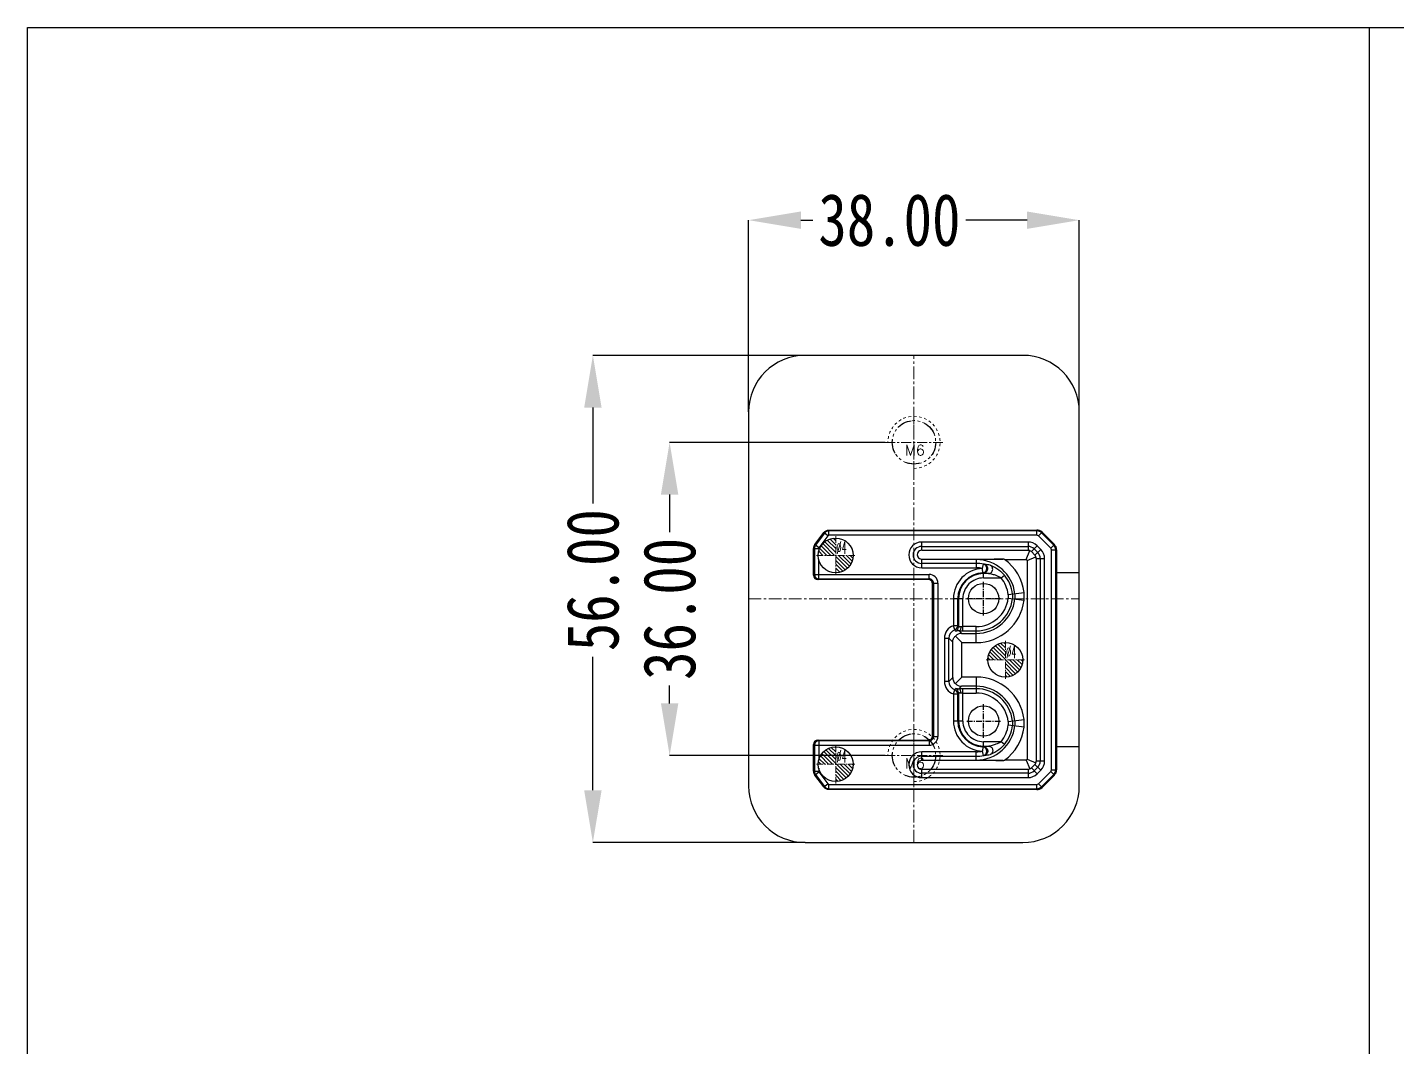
# Model space of a CAD drawing. Header units: millimetres. Extents: x -174 to 1895, y -261 to 458.
# Drawn here: x 510.7 to 668, y 220.2 to 337.4 of the extents above; entities that cross this region are included whole.
import ezdxf

# ---------------------------------------------------------------- set-up
doc = ezdxf.new("R2010")
doc.units = ezdxf.units.MM
doc.header["$LTSCALE"] = 16.335
doc.header["$PDMODE"] = 3
doc.header["$PDSIZE"] = 0.3125
doc.linetypes.add('CENTER', pattern=[0.6, 0.375, -0.075, 0.075, -0.075])
doc.linetypes.add('HIDDEN', pattern=[0.2, 0.1, -0.1])
doc.layers.get('0').update_dxf_attribs({"linetype": 'CONTINUOUS'})
doc.layers.get('Defpoints').update_dxf_attribs({"linetype": 'CONTINUOUS'})
for name, color, linetype, lineweight in [('center', 1, 'CENTER', 9), ('epin', 13, 'CONTINUOUS', 9), ('screw', 33, 'CONTINUOUS', 13)]:
    doc.layers.add(name, color=color, linetype=linetype, lineweight=lineweight)
doc.layers.add('DEFAULT_2', color=8, linetype='HIDDEN')
doc.styles.get("Standard").update_dxf_attribs({"font": 'txt', "width": 0.8})
doc.styles.add('TXT', font='txt.shx', dxfattribs={"bigfont": 'gbcbig.shx'})
doc.styles.add('TXT05', font='txt.shx', dxfattribs={"width": 0.5, "bigfont": 'gbcbig.shx'})
doc.dimstyles.get("Standard").update_dxf_attribs({"dimtxt": 0.15625, "dimasz": 0.1875, "dimexe": 0.125, "dimexo": 0.0625, "dimtad": 0, "dimtih": 1, "dimtoh": 1, "dimdsep": 46, "dimtxsty": 'Standard', "dimcen": 0.09, "dimadec": 0, "dimazin": 0, "dimtp": 0.01, "dimtm": 0.01, "dimtfac": 1, "dimtofl": 0, "dimtmove": 0, "dimatfit": 3, "dimfxl": 0, "dimtolj": 1, "dimarcsym": 0})

# ---------------------------------------------------------------- blocks, each defined once
blk = doc.blocks.new('screw_m6_g')
at = {"layer": 'screw', "color": 1, "linetype": 'CENTER', "ltscale": 0.186593}
for p, q in [((0, -3.3), (0, 3.3)), ((-3.3, 0), (3.3, 0))]:
    blk.add_line(p, q, dxfattribs=at)
at = {"layer": 'screw', "linetype": 'HIDDEN', "ltscale": 0.186593}
blk.add_circle((0, 0), 2.5, dxfattribs=at)
at = {"layer": 'screw', "color": 92, "linetype": 'HIDDEN', "ltscale": 0.186593}
blk.add_arc((0, 0), 3, 270, 180, dxfattribs=at)
at = {"layer": 'screw', "color": 6, "style": 'TXT'}
blk.add_text('M6', height=1.2, dxfattribs=at).set_placement((-1.02, -1.5))
blk = doc.blocks.new('*D41')
at = {"color": 6, "lineweight": -2}
for p, q in [((593.55, 293.18), (593.55, 315.22)), ((599.55, 315.22), (600.93, 315.22)), ((625.55, 315.22), (618.53, 315.22)), ((631.55, 293.18), (631.55, 315.22))]:
    blk.add_line(p, q, dxfattribs=at)
at = {"color": 6}
for points in [[(599.55, 316.22), (599.55, 314.22), (593.55, 315.22)], [(625.55, 316.22), (625.55, 314.22), (631.55, 315.22)]]:
    blk.add_solid(points, dxfattribs=at)
at = {"layer": 'Defpoints', "color": 0}
for p in [(593.55, 315.22), (593.55, 293.18), (631.55, 293.18)]:
    blk.add_point(p, dxfattribs=at)
at = {"color": 4, "insert": (609.73, 315.22), "char_height": 6, "attachment_point": 5}
blk.add_mtext('\\A1;38.00', dxfattribs=at)
blk = doc.blocks.new('*D42')
at = {"color": 6, "lineweight": -2}
for p, q in [((600.05, 299.68), (575.65, 299.68)), ((575.65, 293.68), (575.65, 282.64)), ((575.65, 249.68), (575.65, 265.04)), ((600.05, 243.68), (575.65, 243.68))]:
    blk.add_line(p, q, dxfattribs=at)
at = {"color": 6}
for points in [[(574.65, 293.68), (576.65, 293.68), (575.65, 299.68)], [(574.65, 249.68), (576.65, 249.68), (575.65, 243.68)]]:
    blk.add_solid(points, dxfattribs=at)
at = {"layer": 'Defpoints', "color": 0}
for p in [(600.05, 299.68), (575.65, 243.68), (600.05, 243.68)]:
    blk.add_point(p, dxfattribs=at)
at = {"color": 4, "insert": (575.65, 273.84), "char_height": 6, "attachment_point": 5, "rotation": 90}
blk.add_mtext('\\A1;56.00', dxfattribs=at)
blk = doc.blocks.new('*D43')
at = {"color": 6, "lineweight": -2}
for p, q in [((609.25, 289.68), (584.47, 289.68)), ((584.47, 283.68), (584.47, 279.34)), ((584.47, 259.68), (584.47, 261.74)), ((609.25, 253.68), (584.47, 253.68))]:
    blk.add_line(p, q, dxfattribs=at)
at = {"color": 6}
for points in [[(583.47, 283.68), (585.47, 283.68), (584.47, 289.68)], [(583.47, 259.68), (585.47, 259.68), (584.47, 253.68)]]:
    blk.add_solid(points, dxfattribs=at)
at = {"layer": 'Defpoints', "color": 0}
for p in [(609.25, 289.68), (584.47, 253.68), (609.25, 253.68)]:
    blk.add_point(p, dxfattribs=at)
at = {"color": 4, "insert": (584.47, 270.54), "char_height": 6, "attachment_point": 5, "rotation": 90}
blk.add_mtext('\\A1;36.00', dxfattribs=at)
blk = doc.blocks.new('epin_ejp_4')
at = {"layer": 'epin'}
h = blk.add_hatch(dxfattribs=at)
h.set_pattern_fill('_ANSI31', color=123, scale=0.1, angle=90, style=0)
h.set_pattern_definition([(135, (-303.2672, -257.49673), (-0.2245064, -0.2245064), [])])
h.paths.add_polyline_path([(0, 2, 0.414214), (-2, 0), (0, 0)])
h.paths.add_polyline_path([(2, 0), (0, 0), (0, -2, 0.414214)])
at = {"layer": 'epin', "color": 1, "linetype": 'CENTER', "ltscale": 0.124395}
for p, q in [((0, -2.2), (0, 2.2)), ((-2.2, 0), (2.2, 0))]:
    blk.add_line(p, q, dxfattribs=at)
at = {"layer": 'epin'}
blk.add_circle((0, 0), 2, dxfattribs=at)
at = {"layer": 'epin', "color": 6, "style": 'TXT05', "width": 0.5}
blk.add_text('%%c4', height=1.4, dxfattribs=at).set_placement((0.08, 0.2))

msp = doc.modelspace()

# ---------------------------------------------------------------- linework, layer by layer
msp.add_line((664.874, 337.384), (664.874, 124.52))
at = {"color": 7, "linetype": 'Continuous'}
for p, q in [((625.052, 299.683), (600.052, 299.683)), ((593.552, 293.183), (593.552, 250.183)), ((631.552, 250.183), (631.552, 293.183)), ((601.156, 277.932), (602.182, 279.301)), ((602.26, 279.243), (601.233, 277.874)), ((602.661, 278.941), (601.635, 277.573)), ((602.661, 278.941), (602.182, 279.301)), ((602.785, 279.003), (602.785, 279.602)), ((602.785, 279.602), (626.668, 279.602)), ((626.668, 279.506), (602.785, 279.506)), ((626.668, 279.003), (602.785, 279.003)), ((626.668, 279.003), (626.668, 279.602)), ((626.846, 278.93), (627.269, 279.353)), ((628.267, 277.509), (626.846, 278.93)), ((628.622, 277.864), (627.201, 279.285)), ((627.269, 279.353), (628.69, 277.932)), ((601.005, 274.403), (601.005, 277.48)), ((601.005, 277.48), (601.604, 277.48)), ((601.102, 277.48), (601.102, 274.5)), ((601.635, 277.573), (601.156, 277.932)), ((601.604, 277.48), (601.604, 277.135)), ((613.437, 277.274), (613.437, 278.225)), ((625.663, 278.225), (613.437, 278.225)), ((613.437, 277.723), (625.663, 277.723)), ((613.437, 277.274), (625.663, 277.274)), ((625.445, 276.216), (625.866, 277.231)), ((625.663, 278.225), (625.663, 277.274)), ((626.039, 277.118), (626.711, 277.791)), ((626.039, 277.118), (626.455, 276.702)), ((626.356, 277.436), (626.773, 277.019)), ((627.128, 277.374), (626.455, 276.702)), ((626.711, 277.791), (627.128, 277.374)), ((628.267, 277.509), (628.69, 277.932)), ((628.34, 252.034), (628.34, 277.331)), ((628.34, 277.331), (628.939, 277.331)), ((628.843, 252.034), (628.843, 277.331)), ((628.939, 277.331), (628.939, 252.034)), ((601.604, 273.997), (601.604, 276.23)), ((613.437, 275.261), (613.437, 276.262)), ((613.437, 276.262), (622.806, 276.262)), ((619.698, 275.763), (613.437, 275.763)), ((619.698, 276.212), (619.698, 275.261)), ((620.444, 275.181), (620.55, 275.672)), ((622.952, 276.216), (625.445, 276.216)), ((625.553, 276.108), (625.445, 276.216)), ((625.553, 276.108), (626.568, 276.529)), ((625.553, 276.108), (625.553, 253.257)), ((626.611, 276.326), (626.611, 253.039)), ((626.611, 276.326), (627.562, 276.326)), ((627.06, 276.326), (627.06, 253.039)), ((627.562, 253.039), (627.562, 276.326)), ((601.005, 274.403), (601.102, 274.5)), ((601.102, 274.5), (614.29, 274.5)), ((601.507, 273.901), (601.604, 273.997)), ((614.193, 273.901), (601.507, 273.901)), ((601.604, 273.997), (614.29, 273.997)), ((613.437, 275.261), (619.698, 275.261)), ((614.29, 273.997), (614.193, 273.901)), ((614.29, 273.997), (614.29, 274.5)), ((620.46, 274.679), (620.444, 275.181)), ((620.552, 274.097), (620.552, 274.67)), ((621.11, 274.599), (620.552, 274.599)), ((620.552, 274.097), (622.554, 274.097)), ((622.554, 274.097), (622.939, 274.418)), ((631.552, 274.683), (628.939, 274.683)), ((614.792, 273.495), (614.695, 273.398)), ((614.695, 255.967), (614.695, 273.398)), ((614.792, 273.495), (614.792, 255.87)), ((614.792, 273.495), (615.294, 273.495)), ((615.294, 273.495), (615.294, 255.87)), ((623.386, 272.182), (625.206, 272.412)), ((617.087, 271.718), (617.087, 268.601)), ((617.087, 271.718), (618.173, 271.718)), ((617.589, 268.601), (617.589, 271.718)), ((617.671, 271.718), (617.671, 268.463)), ((618.173, 268.001), (618.173, 271.718)), ((623.386, 271.756), (625.206, 271.526)), ((617.245, 268.125), (617.087, 268.601)), ((617.589, 268.601), (617.087, 268.601)), ((617.34, 267.992), (617.245, 268.125)), ((617.671, 268.463), (617.589, 268.601)), ((617.729, 268.007), (618.01, 267.726)), ((618.01, 267.726), (619.698, 267.726)), ((619.698, 268.503), (618.173, 268.503)), ((618.173, 268.001), (619.698, 268.001)), ((619.698, 266.669), (619.698, 268.503)), ((616.055, 267.172), (616.557, 267.172)), ((616.055, 267.171), (616.055, 262.194)), ((616.557, 262.194), (616.557, 267.172)), ((616.557, 267.172), (617.006, 266.722)), ((617.006, 262.643), (617.006, 266.722)), ((618.064, 266.669), (617.316, 267.417)), ((618.064, 262.697), (618.064, 266.669)), ((618.064, 266.669), (619.698, 266.669)), ((616.557, 262.194), (616.055, 262.194)), ((617.006, 262.643), (616.557, 262.194)), ((617.087, 260.765), (617.245, 261.241)), ((617.245, 261.241), (617.34, 261.373)), ((618.064, 262.697), (617.316, 261.948)), ((617.729, 261.359), (618.01, 261.639)), ((619.698, 261.639), (618.01, 261.639)), ((619.698, 262.697), (618.064, 262.697)), ((618.173, 257.648), (618.173, 261.364)), ((619.698, 261.364), (618.173, 261.364)), ((619.698, 262.697), (619.698, 260.862)), ((617.087, 260.765), (617.087, 257.648)), ((617.087, 260.765), (617.589, 260.765)), ((617.589, 260.765), (617.671, 260.902)), ((617.589, 257.648), (617.589, 260.765)), ((617.671, 260.902), (617.671, 257.648)), ((618.173, 260.862), (619.698, 260.862)), ((618.173, 257.648), (617.087, 257.648)), ((623.386, 257.61), (625.206, 257.839)), ((625.206, 256.954), (623.386, 257.183)), ((601.005, 251.886), (601.005, 254.962)), ((601.102, 254.866), (601.005, 254.962)), ((601.604, 255.368), (601.507, 255.465)), ((601.507, 255.465), (614.193, 255.465)), ((601.604, 255.368), (601.604, 253.135)), ((614.29, 255.368), (601.604, 255.368)), ((614.29, 255.368), (614.193, 255.465)), ((614.29, 255.368), (614.29, 254.866)), ((614.792, 255.87), (614.695, 255.967)), ((614.792, 255.87), (615.294, 255.87)), ((620.552, 254.695), (620.552, 255.269)), ((622.554, 255.269), (620.552, 255.269)), ((622.939, 254.948), (622.554, 255.269)), ((601.102, 254.866), (601.102, 251.886)), ((601.102, 254.866), (614.29, 254.866)), ((613.437, 253.103), (613.437, 254.105)), ((619.698, 254.105), (613.437, 254.105)), ((613.437, 253.603), (619.698, 253.603)), ((619.698, 253.154), (619.698, 254.105)), ((620.46, 254.686), (620.444, 254.184)), ((620.55, 253.694), (620.444, 254.184)), ((620.552, 254.767), (621.11, 254.767)), ((631.552, 254.683), (628.939, 254.683)), ((601.005, 251.886), (601.604, 251.886)), ((601.156, 251.433), (601.635, 251.793)), ((601.604, 252.23), (601.604, 251.886)), ((601.635, 251.793), (602.661, 250.424)), ((622.806, 253.103), (613.437, 253.103)), ((613.437, 251.141), (613.437, 252.092)), ((625.663, 252.092), (613.437, 252.092)), ((625.445, 253.149), (622.952, 253.149)), ((625.445, 253.149), (625.553, 253.257)), ((625.445, 253.149), (625.866, 252.134)), ((625.553, 253.257), (626.568, 252.837)), ((625.663, 252.092), (625.663, 251.141)), ((626.455, 252.664), (626.039, 252.247)), ((626.711, 251.575), (626.039, 252.247)), ((626.773, 252.346), (626.356, 251.93)), ((626.455, 252.664), (627.128, 251.991)), ((627.562, 253.039), (626.611, 253.039)), ((627.128, 251.991), (626.711, 251.575)), ((626.846, 250.436), (628.267, 251.857)), ((628.69, 251.433), (628.267, 251.857)), ((628.34, 252.034), (628.939, 252.034)), ((602.182, 250.065), (601.156, 251.433)), ((601.233, 251.491), (602.26, 250.123)), ((602.182, 250.065), (602.661, 250.424)), ((602.785, 249.763), (602.785, 250.362)), ((602.785, 250.362), (626.668, 250.362)), ((625.663, 251.643), (613.437, 251.643)), ((613.437, 251.141), (625.663, 251.141)), ((626.668, 249.763), (626.668, 250.362)), ((627.269, 250.012), (626.846, 250.436)), ((627.201, 250.08), (628.622, 251.502)), ((628.69, 251.433), (627.269, 250.012)), ((602.785, 249.86), (626.668, 249.86)), ((626.668, 249.763), (602.785, 249.763)), ((600.052, 243.683), (625.052, 243.683))]:
    msp.add_line(p, q, dxfattribs=at)
at = {"color": 1, "linetype": 'CENTER', "ltscale": 0.108846}
for p, q in [((620.552, 269.793), (620.552, 273.643)), ((618.627, 271.718), (622.477, 271.718)), ((620.552, 255.723), (620.552, 259.573)), ((618.627, 257.648), (622.477, 257.648))]:
    msp.add_line(p, q, dxfattribs=at)
msp.add_lwpolyline([(510.66, 337.384), (825.156, 337.384), (825.156, 82.132), (510.66, 82.132)], close=True)
at = {"color": 7, "linetype": 'Continuous'}
for centre in [(603.552, 276.683), (623.052, 264.683), (603.552, 252.683)]:
    msp.add_circle(centre, 2, dxfattribs=at)
at = {"color": 2, "linetype": 'Continuous'}
for centre in [(620.552, 271.718), (620.552, 257.648)]:
    msp.add_circle(centre, 1.75, dxfattribs=at)
at = {"color": 7, "linetype": 'Continuous'}
for centre, radius, start, end in [((600.052, 293.183), 6.5, 90, 180), ((625.052, 293.183), 6.5, 0, 90), ((626.668, 278.753), 0.849, 45, 90), ((626.668, 278.753), 0.753, 45, 90), ((626.668, 278.753), 0.25, 45, 90), ((601.759, 277.48), 0.754, 143.1301, 180), ((601.759, 277.48), 0.657, 143.1301, 180), ((601.759, 277.48), 0.155, 143.1301, 180), ((613.437, 276.743), 1.482, 90, 270), ((613.437, 276.743), 0.98, 90, 270), ((625.663, 276.743), 1.482, 45, 90), ((625.663, 276.743), 0.98, 45, 90), ((625.663, 276.769), 0.505, 66.35583, 89.99758), ((625.682, 276.761), 0.505, 45.00272, 68.64389), ((626.08, 276.326), 0.98, 0, 45), ((626.08, 276.326), 1.482, 0, 45), ((628.09, 277.331), 0.25, 0, 45), ((628.09, 277.331), 0.753, 0, 45), ((628.09, 277.331), 0.849, 0, 45), ((619.698, 271.718), 4.494, 7.18076, 90), ((619.698, 271.718), 4.045, 77.83961, 90), ((620.212, 271.675), 4.011, 83.39804, 85.16459), ((619.649, 266.775), 8.944, 79.34349, 83.42866), ((619.379, 265.182), 11.598, 72.06039, 72.8152), ((619.698, 271.718), 5.552, 7.18044, 54.12121), ((626.098, 276.345), 0.505, 21.35609, 44.9973), ((626.106, 276.326), 0.505, 0.00244, 23.64415), ((601.604, 274.5), 0.503, 180.02748, 269.97252), ((614.29, 273.495), 1.005, 359.99687, 90.00313), ((614.29, 273.495), 0.502, 359.9722, 90.0278), ((620.552, 271.718), 3.465, 91.78415, 179.99944), ((620.552, 271.718), 2.963, 91.78415, 180), ((620.552, 271.718), 2.881, 90, 180), ((620.552, 271.718), 2.379, 90.00015, 180.00142), ((619.698, 271.718), 3.543, 77.83961, 90), ((620.212, 271.674), 3.016, 83.51692, 85.27827), ((619.698, 271.718), 3.717, 7.18076, 39.79461), ((619.698, 271.718), 4.219, 7.18076, 39.79462), ((621.692, 271.969), 2.209, 352.81924, 7.18076), ((621.692, 271.969), 2.484, 352.81924, 7.18076), ((621.692, 271.969), 3.542, 352.81824, 7.18026), ((619.698, 272.22), 3.717, 270, 352.81924), ((619.698, 272.22), 4.219, 270, 352.81924), ((619.698, 272.22), 4.494, 270, 352.81924), ((619.698, 272.22), 5.552, 269.99954, 352.8186), ((621.692, 271.969), 1.707, 352.81924, 7.18076), ((617.56, 267.172), 1.505, 108.32668, 180.04171), ((617.558, 267.174), 1.001, 108.25888, 180.14626), ((617.086, 268.602), 0.503, 288.34758, 359.83317), ((617.168, 268.465), 0.503, 289.99226, 359.83968), ((618.17, 285.887), 17.886, 268.5894, 270.01199), ((617.56, 262.193), 1.505, 179.94894, 251.67602), ((617.558, 262.191), 1.001, 179.85413, 251.74158), ((617.086, 260.763), 0.503, 0.16675, 71.65212), ((617.168, 260.901), 0.503, 0.16345, 70.01253), ((618.158, 244.409), 16.955, 89.94895, 91.44965), ((619.698, 257.145), 5.552, 7.1814, 90.00046), ((619.698, 257.145), 4.494, 7.18076, 90), ((619.698, 257.145), 4.219, 7.18076, 90), ((619.698, 257.145), 3.717, 7.18076, 90), ((620.552, 257.648), 3.465, 180.00012, 268.21585), ((620.552, 257.648), 2.963, 180, 268.21585), ((620.552, 257.648), 2.881, 180, 270), ((620.552, 257.648), 2.379, 179.99854, 269.9999), ((619.698, 257.648), 4.494, 270, 352.81924), ((619.698, 257.648), 3.717, 320.20539, 352.81924), ((619.698, 257.648), 4.219, 320.20538, 352.81924), ((619.698, 257.648), 5.552, 305.87902, 352.81795), ((621.692, 257.396), 1.707, 352.81924, 7.18076), ((621.692, 257.396), 2.209, 352.81924, 7.18076), ((621.692, 257.396), 2.484, 352.81924, 7.18076), ((621.692, 257.396), 3.542, 352.81722, 7.18176), ((601.604, 254.865), 0.503, 90.02748, 179.97252), ((614.29, 255.87), 1.005, 269.99687, 0.00313), ((614.29, 255.87), 0.502, 269.9722, 0.0278), ((613.437, 252.623), 1.482, 90, 270), ((613.437, 252.623), 0.98, 90, 270), ((619.698, 257.648), 3.543, 270, 282.16039), ((619.698, 257.648), 4.045, 270, 282.16039), ((620.212, 257.691), 3.016, 274.72173, 276.48308), ((620.212, 257.69), 4.011, 274.83541, 276.60196), ((619.63, 262.718), 9.072, 276.60032, 280.62753), ((601.759, 251.886), 0.754, 180, 216.8699), ((601.759, 251.886), 0.657, 180, 216.8699), ((601.759, 251.886), 0.155, 180, 216.8699), ((619.379, 264.184), 11.598, 287.18472, 287.93952), ((625.663, 252.596), 0.505, 270.00244, 293.64415), ((625.663, 252.623), 0.98, 270, 315), ((625.682, 252.604), 0.505, 291.35609, 314.9973), ((626.098, 253.02), 0.505, 315.00272, 338.64389), ((626.106, 253.039), 0.505, 336.35583, 359.99758), ((626.08, 253.039), 0.98, 315, 0), ((626.08, 253.039), 1.482, 315, 360), ((628.09, 252.034), 0.25, 315, 0), ((628.09, 252.034), 0.753, 315, 0), ((628.09, 252.034), 0.849, 315, 0), ((625.663, 252.623), 1.482, 270, 315), ((626.668, 250.613), 0.25, 270, 315), ((600.052, 250.183), 6.5, 180, 270), ((625.052, 250.183), 6.5, 270, 0), ((626.668, 250.613), 0.753, 270, 315), ((626.668, 250.613), 0.849, 270, 315)]:
    msp.add_arc(centre, radius, start, end, dxfattribs=at)
for centre, major_axis, ratio, start_param, end_param in [((613.437, 276.768), (0, 0.506), 0.9987625, 0, 3.1415927), ((601.508, 274.403), (0.355, 0.355), 0.9996955, -3.9268385, -2.3563468), ((614.193, 273.398), (0.355, 0.355), 0.9996955, -0.7852459, 0.7852459), ((618.065, 266.667), (-0.436, 0.979), 0.928627, -0.3920143, 0.3920143), ((618.065, 262.698), (0.979, 0.436), 0.928627, 2.7495783, 3.533607), ((618.065, 262.698), (0.436, 0.979), 0.928627, -3.533607, -2.7495783), ((601.508, 254.962), (-0.355, 0.355), 0.9996955, -0.7852459, 0.7852459), ((614.193, 255.967), (0.355, -0.355), 0.9996955, -0.7852459, 0.7852459), ((613.437, 252.598), (0, 0.506), 0.9987625, 0, 3.1415927)]:
    msp.add_ellipse(centre, major_axis=major_axis, ratio=ratio, start_param=start_param, end_param=end_param, dxfattribs=at)
for points, knots in [([(602.182, 279.301), (602.251, 279.393), (602.437, 279.545), (602.67, 279.602), (602.785, 279.602)], [0, 0, 0, 0, 0.5000246, 1, 1, 1, 1]), ([(602.785, 279.506), (602.685, 279.506), (602.482, 279.456), (602.32, 279.323), (602.26, 279.243)], [0, 0, 0, 0, 0.4999667, 1, 1, 1, 1]), ([(622.806, 276.262), (622.562, 276.255), (621.526, 276.227), (620.49, 276.212), (619.698, 276.212)], [0, 0, 0, 0, 0.2354071, 1, 1, 1, 1]), ([(620.46, 274.679), (620.556, 274.684), (620.787, 274.773), (620.97, 275.132), (620.855, 275.519), (620.644, 275.65), (620.55, 275.672)], [0, 0, 0, 0, 0.2092682, 0.4992901, 0.7900547, 1, 1, 1, 1]), ([(620.552, 274.67), (620.648, 274.672), (620.882, 274.754), (621.076, 275.108), (620.972, 275.497), (620.766, 275.635), (620.673, 275.66)], [0, 0, 0, 0, 0.2092792, 0.49941, 0.7901918, 1, 1, 1, 1]), ([(621.11, 274.599), (621.201, 274.6), (621.357, 274.646), (621.512, 274.802), (621.601, 274.978), (621.602, 275.179), (621.533, 275.405), (621.396, 275.524), (621.303, 275.564)], [0, 0, 0, 0, 0.203458, 0.3376457, 0.4821775, 0.6309678, 0.7739622, 1, 1, 1, 1]), ([(621.303, 275.564), (621.327, 275.56), (621.39, 275.537), (621.505, 275.493), (621.662, 275.423), (621.947, 275.275), (622.408, 274.972), (622.756, 274.638), (622.939, 274.418)], [0, 0, 0, 0, 0.0357017, 0.0989455, 0.1839911, 0.2905651, 0.5749282, 1, 1, 1, 1]), ([(621.11, 274.599), (621.071, 274.605), (620.885, 274.634), (620.699, 274.656), (620.552, 274.67)], [0, 0, 0, 0, 0.2117307, 1, 1, 1, 1]), ([(622.554, 274.097), (622.381, 274.201), (622.061, 274.349), (621.627, 274.491), (621.325, 274.56), (621.166, 274.594), (621.11, 274.599)], [0, 0, 0, 0, 0.3941562, 0.6844101, 0.8900998, 1, 1, 1, 1]), ([(617.729, 268.007), (617.673, 268.009), (617.577, 268.007), (617.456, 267.993), (617.386, 267.986), (617.348, 267.985), (617.34, 267.992)], [0, 0, 0, 0, 0.4329287, 0.7366369, 0.920179, 1, 1, 1, 1]), ([(617.671, 268.463), (617.673, 268.457), (617.711, 268.464), (617.754, 268.48), (617.844, 268.506), (617.912, 268.511), (617.951, 268.509)], [0, 0, 0, 0, 0.075341, 0.2753202, 0.5911598, 1, 1, 1, 1]), ([(617.951, 268.509), (617.95, 268.448), (617.937, 268.33), (617.894, 268.171), (617.827, 268.056), (617.759, 268.01), (617.729, 268.007)], [0, 0, 0, 0, 0.3142189, 0.6125774, 0.8424133, 1, 1, 1, 1]), ([(617.951, 268.509), (617.969, 268.508), (618.043, 268.505), (618.117, 268.503), (618.173, 268.503)], [0, 0, 0, 0, 0.2384652, 1, 1, 1, 1]), ([(617.006, 266.722), (617.006, 266.859), (617.064, 267.122), (617.225, 267.335), (617.316, 267.417)], [0, 0, 0, 0, 0.5279023, 1, 1, 1, 1]), ([(617.34, 261.373), (617.348, 261.38), (617.386, 261.38), (617.456, 261.372), (617.577, 261.359), (617.673, 261.357), (617.729, 261.359)], [0, 0, 0, 0, 0.0800056, 0.2633211, 0.5671608, 1, 1, 1, 1]), ([(617.951, 260.857), (617.95, 260.917), (617.937, 261.035), (617.894, 261.194), (617.827, 261.309), (617.759, 261.355), (617.729, 261.359)], [0, 0, 0, 0, 0.3142115, 0.6125713, 0.8424108, 1, 1, 1, 1]), ([(617.951, 260.857), (617.912, 260.855), (617.844, 260.86), (617.754, 260.885), (617.711, 260.901), (617.673, 260.909), (617.671, 260.902)], [0, 0, 0, 0, 0.4087894, 0.7247185, 0.9247009, 1, 1, 1, 1]), ([(618.173, 260.862), (618.154, 260.862), (618.08, 260.862), (618.006, 260.86), (617.951, 260.857)], [0, 0, 0, 0, 0.2583347, 1, 1, 1, 1]), ([(621.11, 254.767), (621.166, 254.771), (621.325, 254.805), (621.628, 254.875), (622.062, 255.017), (622.381, 255.165), (622.554, 255.269)], [0, 0, 0, 0, 0.1101118, 0.3161857, 0.6067817, 1, 1, 1, 1]), ([(622.939, 254.948), (622.757, 254.728), (622.409, 254.394), (621.948, 254.091), (621.663, 253.943), (621.506, 253.872), (621.39, 253.828), (621.327, 253.806), (621.303, 253.801)], [0, 0, 0, 0, 0.4241195, 0.7088679, 0.8156528, 0.9008599, 0.9642309, 1, 1, 1, 1]), ([(620.55, 253.694), (620.644, 253.716), (620.855, 253.847), (620.97, 254.233), (620.787, 254.592), (620.556, 254.682), (620.46, 254.686)], [0, 0, 0, 0, 0.2099453, 0.5007099, 0.7907318, 1, 1, 1, 1]), ([(620.552, 254.695), (620.608, 254.7), (620.794, 254.72), (620.98, 254.746), (621.11, 254.767)], [0, 0, 0, 0, 0.2978363, 1, 1, 1, 1]), ([(620.552, 254.695), (620.648, 254.694), (620.882, 254.611), (621.076, 254.258), (620.972, 253.868), (620.766, 253.731), (620.673, 253.706)], [0, 0, 0, 0, 0.2092923, 0.4994267, 0.7901979, 1, 1, 1, 1]), ([(621.11, 254.767), (621.22, 254.766), (621.449, 254.68), (621.629, 254.369), (621.582, 254.012), (621.405, 253.845), (621.303, 253.801)], [0, 0, 0, 0, 0.2479147, 0.4996145, 0.7516299, 1, 1, 1, 1]), ([(619.698, 253.154), (619.971, 253.154), (621.007, 253.149), (622.043, 253.126), (622.806, 253.103)], [0, 0, 0, 0, 0.2632174, 1, 1, 1, 1]), ([(602.785, 249.763), (602.67, 249.763), (602.437, 249.82), (602.251, 249.973), (602.182, 250.065)], [0, 0, 0, 0, 0.4999754, 1, 1, 1, 1]), ([(602.26, 250.123), (602.32, 250.042), (602.482, 249.91), (602.685, 249.86), (602.785, 249.86)], [0, 0, 0, 0, 0.5000333, 1, 1, 1, 1])]:
    msp.add_open_spline(points, degree=3, knots=knots, dxfattribs=at)
for points in [[(602.785, 279.003), (602.739, 279.003), (602.689, 278.978), (602.661, 278.941)], [(602.661, 250.424), (602.689, 250.387), (602.739, 250.362), (602.785, 250.362)]]:
    msp.add_open_spline(points, degree=3, dxfattribs=at)
at = {"layer": 'center', "color": 1, "linetype": 'CENTER', "ltscale": 0.236351}
for p, q in [((612.552, 243.683), (612.552, 299.683)), ((593.552, 271.683), (631.552, 271.683))]:
    msp.add_line(p, q, dxfattribs=at)
at = {"layer": 'DEFAULT_2', "color": 8, "linetype": 'HIDDEN'}
for p, q in [((628.939, 274.683), (628.925, 274.683)), ((628.939, 254.683), (628.925, 254.683))]:
    msp.add_line(p, q, dxfattribs=at)
for centre in [(612.552, 289.683), (612.552, 253.683)]:
    msp.add_circle(centre, 2.5, dxfattribs=at)

# ---------------------------------------------------------------- block references
at = {"layer": 'epin'}
for p in [(603.552, 276.683), (623.052, 264.683), (603.552, 252.683)]:
    msp.add_blockref('epin_ejp_4', p, dxfattribs=at)
at = {"layer": 'screw'}
for p in [(612.552, 289.683), (612.552, 253.683)]:
    msp.add_blockref('screw_m6_g', p, dxfattribs=at)

# ---------------------------------------------------------------- dimensions: what is measured, and where the dimension line sits
dim = msp.add_linear_dim(base=(593.552, 315.224), p1=(631.552, 293.183), p2=(593.552, 293.183), dimstyle='Standard', override={"dimtxt": 6, "dimasz": 6, "dimexe": 0, "dimexo": 0, "dimgap": 0, "dimtih": 0, "dimtoh": 0, "dimzin": 0, "dimcen": 0, "dimclrd": 6, "dimclre": 6, "dimclrt": 4, "dimtp": 0, "dimtm": 0, "dimtzin": 0})
dim.commit()
dim.dimension.update_dxf_attribs({"geometry": '*D41', "text_midpoint": (609.73, 315.224), "dimtype": 160})
for base, p1, p2, picture, middle in [((575.648, 243.683), (600.052, 299.683), (600.052, 243.683), '*D42', (575.648, 273.84)), ((584.474, 253.683), (609.252, 289.683), (609.252, 253.683), '*D43', (584.474, 270.538))]:
    dim = msp.add_linear_dim(base=base, p1=p1, p2=p2, angle=90, dimstyle='Standard', override={"dimtxt": 6, "dimasz": 6, "dimexe": 0, "dimexo": 0, "dimgap": 0, "dimtih": 0, "dimtoh": 0, "dimzin": 0, "dimcen": 0, "dimclrd": 6, "dimclre": 6, "dimclrt": 4, "dimtp": 0, "dimtm": 0, "dimtzin": 0})
    dim.commit()
    dim.dimension.update_dxf_attribs({"geometry": picture, "text_midpoint": middle, "dimtype": 160})

doc.saveas('drawing.dxf')
